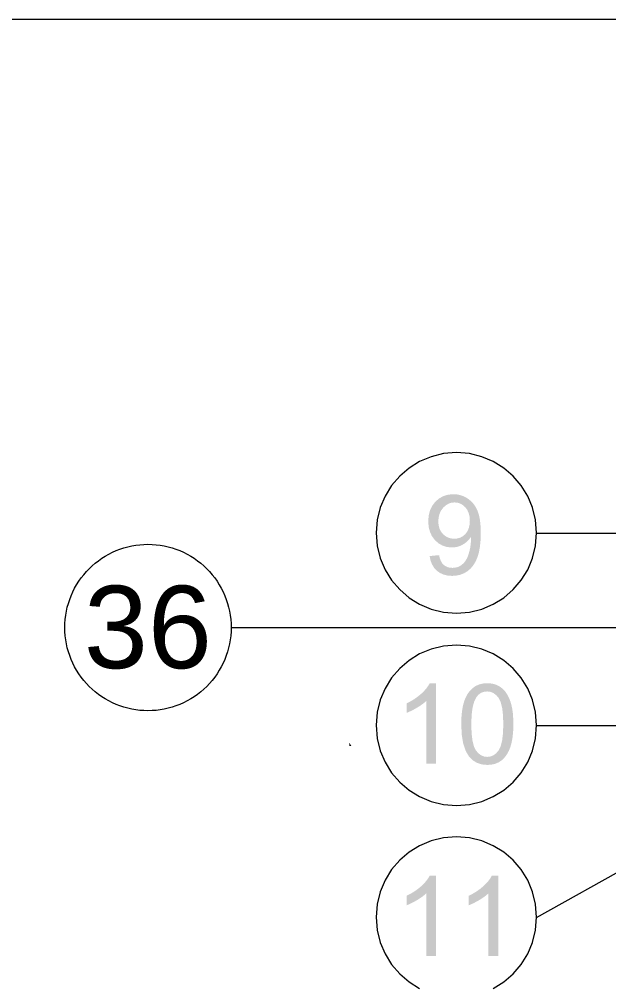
# Model space of a CAD drawing. Header units: millimetres. Extents: x 0 to 5940, y 0 to 8400.
# Drawn here: x 4270 to 4638, y 7796 to 8400 of the extents above; entities that cross this region are included whole.
import ezdxf

# ---------------------------------------------------------------- set-up
doc = ezdxf.new("R2010")
doc.units = ezdxf.units.MM
doc.header["$LTSCALE"] = 20
for name, color, linetype in [('0-MARCO-A3', 8, 'Continuous'), ('1-CORTE-LINEAS', 7, 'Continuous'), ('1-CORTE-RELLENOS', 9, 'Continuous'), ('3-TEXTOS', 7, 'Continuous')]:
    doc.layers.add(name, color=color, linetype=linetype)
doc.styles.add('ARIAL', font='arial.ttf')

msp = doc.modelspace()

# ---------------------------------------------------------------- hatches: boundary and pattern name
at = {"layer": '1-CORTE-RELLENOS'}
h = msp.add_hatch(color=7, dxfattribs=at)
h.dxf.hatch_style = 1
h.paths.add_polyline_path([(4526.69, 8061.88), (4527.63, 8059.43), (4528.93, 8057.31), (4530.59, 8055.52), (4532.59, 8054.09), (4534.86, 8053.08), (4537.39, 8052.47), (4540.18, 8052.27), (4542.84, 8052.45), (4545.33, 8053), (4547.64, 8053.91), (4549.77, 8055.19), (4551.71, 8056.85), (4553.39, 8058.84), (4554.82, 8061.17), (4556, 8063.84), (4556.92, 8066.92), (4557.57, 8070.5), (4557.97, 8074.56), (4558.1, 8079.11), (4557.97, 8083.44), (4557.57, 8087.23), (4556.92, 8090.47), (4556, 8093.17), (4554.83, 8095.45), (4553.41, 8097.46), (4551.74, 8099.2), (4549.83, 8100.67), (4547.76, 8101.82), (4545.59, 8102.65), (4543.32, 8103.15), (4540.95, 8103.31), (4537.71, 8103.02), (4534.75, 8102.14), (4532.09, 8100.67), (4529.71, 8098.63), (4527.76, 8096.12), (4526.36, 8093.25), (4525.52, 8090.01), (4525.25, 8086.39), (4525.51, 8082.9), (4526.3, 8079.76), (4527.63, 8076.97), (4529.49, 8074.54), (4531.76, 8072.56), (4534.27, 8071.15), (4537.02, 8070.3), (4540.02, 8070.02), (4541.85, 8070.13), (4543.61, 8070.47), (4545.3, 8071.04), (4546.91, 8071.84), (4548.42, 8072.83), (4549.77, 8073.97), (4550.96, 8075.23), (4551.98, 8076.63), (4551.98, 8076.25), (4551.98, 8075.91), (4551.98, 8075.64), (4551.98, 8075.42), (4551.92, 8073.5), (4551.74, 8071.6), (4551.45, 8069.72), (4551.04, 8067.87), (4550.57, 8066.14), (4550.03, 8064.59), (4549.44, 8063.21), (4548.78, 8062.03), (4548.04, 8061), (4547.21, 8060.08), (4546.28, 8059.27), (4545.25, 8058.55), (4544.16, 8057.99), (4542.98, 8057.6), (4541.71, 8057.36), (4540.35, 8057.28), (4538.77, 8057.4), (4537.33, 8057.75), (4536.04, 8058.34), (4534.89, 8059.16), (4533.92, 8060.24), (4533.12, 8061.61), (4532.49, 8063.27), (4532.03, 8065.22), (4526.13, 8064.67)])
h.paths.add_polyline_path([(4551.09, 8084.22), (4550.57, 8082.01), (4549.71, 8080.08), (4548.51, 8078.45), (4547.05, 8077.15), (4545.4, 8076.22), (4543.56, 8075.66), (4541.51, 8075.47), (4539.49, 8075.66), (4537.63, 8076.22), (4535.93, 8077.15), (4534.4, 8078.45), (4533.14, 8080.05), (4532.24, 8081.88), (4531.71, 8083.94), (4531.53, 8086.22), (4531.72, 8088.75), (4532.29, 8091.02), (4533.23, 8093.04), (4534.56, 8094.82), (4536.14, 8096.29), (4537.85, 8097.34), (4539.69, 8097.97), (4541.67, 8098.18), (4543.58, 8097.99), (4545.35, 8097.41), (4546.97, 8096.45), (4548.45, 8095.1), (4549.68, 8093.41), (4550.56, 8091.46), (4551.09, 8089.23), (4551.26, 8086.72)])
h = msp.add_hatch(color=7, dxfattribs=at)
h.dxf.hatch_style = 1
h.paths.add_polyline_path([(4530.14, 7934.99), (4524.02, 7934.99), (4524.02, 7974.12), (4522.8, 7973.05), (4521.42, 7971.98), (4519.88, 7970.93), (4518.18, 7969.88), (4516.43, 7968.89), (4514.77, 7968.03), (4513.2, 7967.29), (4511.73, 7966.68), (4511.73, 7972.63), (4514.21, 7973.91), (4516.54, 7975.3), (4518.7, 7976.83), (4520.71, 7978.48), (4522.5, 7980.2), (4524, 7981.89), (4525.22, 7983.56), (4526.17, 7985.2), (4530.14, 7985.2)])
h = msp.add_hatch(color=7, dxfattribs=at)
h.dxf.hatch_style = 1
h.paths.add_polyline_path([(4546.19, 7953.09), (4547.11, 7947.52), (4548.64, 7942.94), (4550.79, 7939.34), (4553.05, 7937.07), (4555.69, 7935.45), (4558.73, 7934.48), (4562.15, 7934.16), (4564.78, 7934.34), (4567.17, 7934.89), (4569.33, 7935.8), (4571.24, 7937.08), (4572.92, 7938.72), (4574.38, 7940.66), (4575.62, 7942.91), (4576.64, 7945.46), (4577.44, 7948.37), (4578.01, 7951.7), (4578.35, 7955.45), (4578.46, 7959.63), (4578.39, 7963.15), (4578.17, 7966.29), (4577.81, 7969.05), (4577.31, 7971.42), (4576.7, 7973.54), (4575.98, 7975.48), (4575.15, 7977.26), (4574.22, 7978.86), (4573.16, 7980.31), (4571.97, 7981.57), (4570.65, 7982.65), (4569.2, 7983.55), (4567.62, 7984.27), (4565.92, 7984.79), (4564.09, 7985.1), (4562.15, 7985.2), (4559.54, 7985.02), (4557.16, 7984.46), (4555.01, 7983.53), (4553.11, 7982.23), (4551.42, 7980.61), (4549.96, 7978.68), (4548.72, 7976.44), (4547.71, 7973.9), (4546.91, 7970.98), (4546.34, 7967.63), (4546, 7963.84), (4545.89, 7959.63)])
h.paths.add_polyline_path([(4552.37, 7965.31), (4552.97, 7970.02), (4553.97, 7973.77), (4555.37, 7976.55), (4556.72, 7978.09), (4558.29, 7979.19), (4560.08, 7979.85), (4562.09, 7980.08), (4564.15, 7979.82), (4566.03, 7979.05), (4567.73, 7977.78), (4569.26, 7976), (4570.53, 7973.46), (4571.45, 7969.89), (4572, 7965.28), (4572.18, 7959.63), (4572, 7954.01), (4571.45, 7949.41), (4570.53, 7945.83), (4569.26, 7943.25), (4567.74, 7941.47), (4566.04, 7940.19), (4564.18, 7939.43), (4562.15, 7939.18), (4560.13, 7939.43), (4558.27, 7940.19), (4556.57, 7941.47), (4555.04, 7943.25), (4553.78, 7945.8), (4552.89, 7949.38), (4552.35, 7953.99), (4552.17, 7959.63)])
h = msp.add_hatch(color=7, dxfattribs=at)
h.dxf.hatch_style = 1
h.paths.add_polyline_path([(4477.21, 7945.99), (4475.98, 7947.92), (4475.98, 7945.99)])
h = msp.add_hatch(color=7, dxfattribs=at)
h.dxf.hatch_style = 1
h.paths.add_polyline_path([(4530.14, 7814.76), (4524.02, 7814.76), (4524.02, 7853.9), (4522.8, 7852.82), (4521.42, 7851.76), (4519.88, 7850.7), (4518.18, 7849.65), (4516.43, 7848.66), (4514.77, 7847.8), (4513.2, 7847.07), (4511.73, 7846.46), (4511.73, 7852.41), (4514.21, 7853.68), (4516.54, 7855.08), (4518.7, 7856.6), (4520.71, 7858.25), (4522.5, 7859.97), (4524, 7861.67), (4525.22, 7863.33), (4526.17, 7864.98), (4530.14, 7864.98)])
h = msp.add_hatch(color=7, dxfattribs=at)
h.dxf.hatch_style = 1
h.paths.add_polyline_path([(4568.98, 7814.76), (4562.86, 7814.76), (4562.86, 7853.9), (4561.65, 7852.82), (4560.27, 7851.76), (4558.73, 7850.7), (4557.02, 7849.65), (4555.27, 7848.66), (4553.61, 7847.8), (4552.04, 7847.07), (4550.57, 7846.46), (4550.57, 7852.41), (4553.06, 7853.68), (4555.38, 7855.08), (4557.55, 7856.6), (4559.56, 7858.25), (4561.34, 7859.97), (4562.84, 7861.67), (4564.07, 7863.33), (4565.01, 7864.98), (4568.98, 7864.98)])

# ---------------------------------------------------------------- linework, layer by layer
at = {"layer": '0-MARCO-A3', "lineweight": 0}
msp.add_lwpolyline([(0, 8400), (5940, 8400), (5940, 0), (0, 0)], close=True, dxfattribs=at)
at = {"layer": '1-CORTE-LINEAS', "color": 7, "lineweight": 15}
for p, q in [((4593.03, 8078.92), (4662.02, 8078.92)), ((4593.03, 7958.7), (4716.64, 7958.7)), ((4593.03, 7838.89), (4705.62, 7901.97))]:
    msp.add_line(p, q, dxfattribs=at)
at = {"layer": '1-CORTE-LINEAS', "color": 7, "lineweight": 13}
msp.add_line((4401.98, 8020), (4703.28, 8020), dxfattribs=at)
at = {"layer": '1-CORTE-LINEAS', "color": 7, "lineweight": 9}
for points in [[(4593.03, 8079.13), (4592.37, 8087.26), (4590.47, 8094.99), (4587.43, 8102.18), (4583.35, 8108.76), (4578.33, 8114.6), (4572.49, 8119.62), (4565.91, 8123.7), (4558.71, 8126.74), (4550.99, 8128.64), (4542.85, 8129.3), (4534.72, 8128.64), (4527, 8126.74), (4519.8, 8123.7), (4513.23, 8119.62), (4507.39, 8114.6), (4502.37, 8108.76), (4498.29, 8102.18), (4495.25, 8094.99), (4493.35, 8087.26), (4492.69, 8079.13), (4493.35, 8070.99), (4495.25, 8063.27), (4498.29, 8056.08), (4502.37, 8049.5), (4507.39, 8043.66), (4513.23, 8038.64), (4519.8, 8034.56), (4527, 8031.52), (4534.72, 8029.62), (4542.85, 8028.97), (4550.99, 8029.62), (4558.71, 8031.52), (4565.91, 8034.56), (4572.49, 8038.64), (4578.33, 8043.66), (4583.35, 8049.5), (4587.43, 8056.08), (4590.47, 8063.27), (4592.37, 8070.99), (4593.03, 8079.13)], [(4593.03, 7958.91), (4592.37, 7967.04), (4590.47, 7974.76), (4587.43, 7981.96), (4583.35, 7988.53), (4578.33, 7994.37), (4572.49, 7999.39), (4565.91, 8003.47), (4558.71, 8006.51), (4550.99, 8008.41), (4542.85, 8009.07), (4534.72, 8008.41), (4527, 8006.51), (4519.8, 8003.47), (4513.23, 7999.39), (4507.39, 7994.37), (4502.37, 7988.53), (4498.29, 7981.96), (4495.25, 7974.76), (4493.35, 7967.04), (4492.69, 7958.91), (4493.35, 7950.77), (4495.25, 7943.05), (4498.29, 7935.85), (4502.37, 7929.28), (4507.39, 7923.43), (4513.23, 7918.42), (4519.8, 7914.34), (4527, 7911.3), (4534.72, 7909.4), (4542.85, 7908.75), (4550.99, 7909.4), (4558.71, 7911.3), (4565.91, 7914.34), (4572.49, 7918.42), (4578.33, 7923.43), (4583.35, 7929.28), (4587.43, 7935.85), (4590.47, 7943.05), (4592.37, 7950.77), (4593.03, 7958.91)], [(4593.03, 7839.1), (4592.37, 7847.24), (4590.47, 7854.96), (4587.43, 7862.16), (4583.35, 7868.73), (4578.33, 7874.57), (4572.49, 7879.59), (4565.91, 7883.66), (4558.71, 7886.7), (4550.99, 7888.6), (4542.85, 7889.26), (4534.72, 7888.6), (4527, 7886.7), (4519.8, 7883.66), (4513.23, 7879.59), (4507.39, 7874.57), (4502.37, 7868.73), (4498.29, 7862.16), (4495.25, 7854.96), (4493.35, 7847.24), (4492.69, 7839.1), (4493.35, 7830.97), (4495.25, 7823.25), (4498.29, 7816.05), (4502.37, 7809.48), (4507.39, 7803.63), (4513.23, 7798.62), (4519.8, 7794.54)], [(4565.91, 7794.54), (4572.49, 7798.62), (4578.33, 7803.63), (4583.35, 7809.48), (4587.43, 7816.05), (4590.47, 7823.25), (4592.37, 7830.97), (4593.03, 7839.1)]]:
    msp.add_lwpolyline(points, dxfattribs=at)
at = {"layer": '1-CORTE-LINEAS', "color": 7, "lineweight": 13}
msp.add_lwpolyline([(4401.98, 8020), (4401.92, 8017.45), (4401.73, 8014.91), (4401.42, 8012.38), (4400.98, 8009.86), (4400.42, 8007.36), (4399.74, 8004.91), (4398.94, 8002.49), (4398.02, 8000.1), (4396.99, 7997.77), (4395.84, 7995.49), (4394.58, 7993.27), (4393.22, 7991.11), (4391.74, 7989.02), (4390.18, 7987.01), (4388.51, 7985.08), (4386.75, 7983.23), (4384.9, 7981.47), (4382.97, 7979.81), (4380.96, 7978.24), (4378.87, 7976.77), (4376.71, 7975.4), (4374.49, 7974.14), (4372.22, 7973), (4369.88, 7971.96), (4367.49, 7971.04), (4365.07, 7970.24), (4362.62, 7969.56), (4360.12, 7969), (4357.61, 7968.57), (4355.08, 7968.25), (4352.53, 7968.07), (4349.98, 7968), (4347.43, 7968.07), (4344.88, 7968.25), (4342.35, 7968.57), (4339.84, 7969), (4337.34, 7969.56), (4334.88, 7970.24), (4332.46, 7971.04), (4330.08, 7971.96), (4327.74, 7973), (4325.47, 7974.14), (4323.25, 7975.4), (4321.09, 7976.77), (4319, 7978.24), (4316.99, 7979.81), (4315.06, 7981.47), (4313.21, 7983.23), (4311.45, 7985.08), (4309.78, 7987.01), (4308.21, 7989.02), (4306.74, 7991.11), (4305.38, 7993.27), (4304.12, 7995.49), (4302.97, 7997.77), (4301.94, 8000.1), (4301.02, 8002.49), (4300.22, 8004.91), (4299.54, 8007.36), (4298.98, 8009.86), (4298.54, 8012.38), (4298.23, 8014.91), (4298.04, 8017.45), (4297.98, 8020), (4298.04, 8022.56), (4298.23, 8025.1), (4298.54, 8027.63), (4298.98, 8030.15), (4299.54, 8032.64), (4300.22, 8035.1), (4301.02, 8037.52), (4301.94, 8039.9), (4302.97, 8042.24), (4304.12, 8044.52), (4305.38, 8046.73), (4306.74, 8048.89), (4308.21, 8050.98), (4309.78, 8052.99), (4311.45, 8054.92), (4313.21, 8056.77), (4315.06, 8058.53), (4316.99, 8060.2), (4319, 8061.77), (4321.09, 8063.24), (4323.25, 8064.61), (4325.47, 8065.86), (4327.74, 8067.01), (4330.08, 8068.04), (4332.46, 8068.96), (4334.88, 8069.76), (4337.34, 8070.44), (4339.84, 8071), (4342.35, 8071.44), (4344.88, 8071.75), (4347.43, 8071.94), (4349.98, 8072), (4352.53, 8071.94), (4355.08, 8071.75), (4357.61, 8071.44), (4360.12, 8071), (4362.62, 8070.44), (4365.07, 8069.76), (4367.49, 8068.96), (4369.88, 8068.04), (4372.22, 8067.01), (4374.49, 8065.86), (4376.71, 8064.61), (4378.87, 8063.24), (4380.96, 8061.77), (4382.97, 8060.2), (4384.9, 8058.53), (4386.75, 8056.77), (4388.51, 8054.92), (4390.18, 8052.99), (4391.74, 8050.98), (4393.22, 8048.89), (4394.58, 8046.73), (4395.84, 8044.52), (4396.99, 8042.24), (4398.02, 8039.9), (4398.94, 8037.52), (4399.74, 8035.1), (4400.42, 8032.64), (4400.98, 8030.15), (4401.42, 8027.63), (4401.73, 8025.1), (4401.92, 8022.56), (4401.98, 8020)], dxfattribs=at)

# ---------------------------------------------------------------- texts
at = {"layer": '3-TEXTOS', "color": 7, "style": 'ARIAL'}
msp.add_text('36', height=51.528, dxfattribs=at).set_placement((4309.92, 7994.58))

doc.saveas('drawing.dxf')
